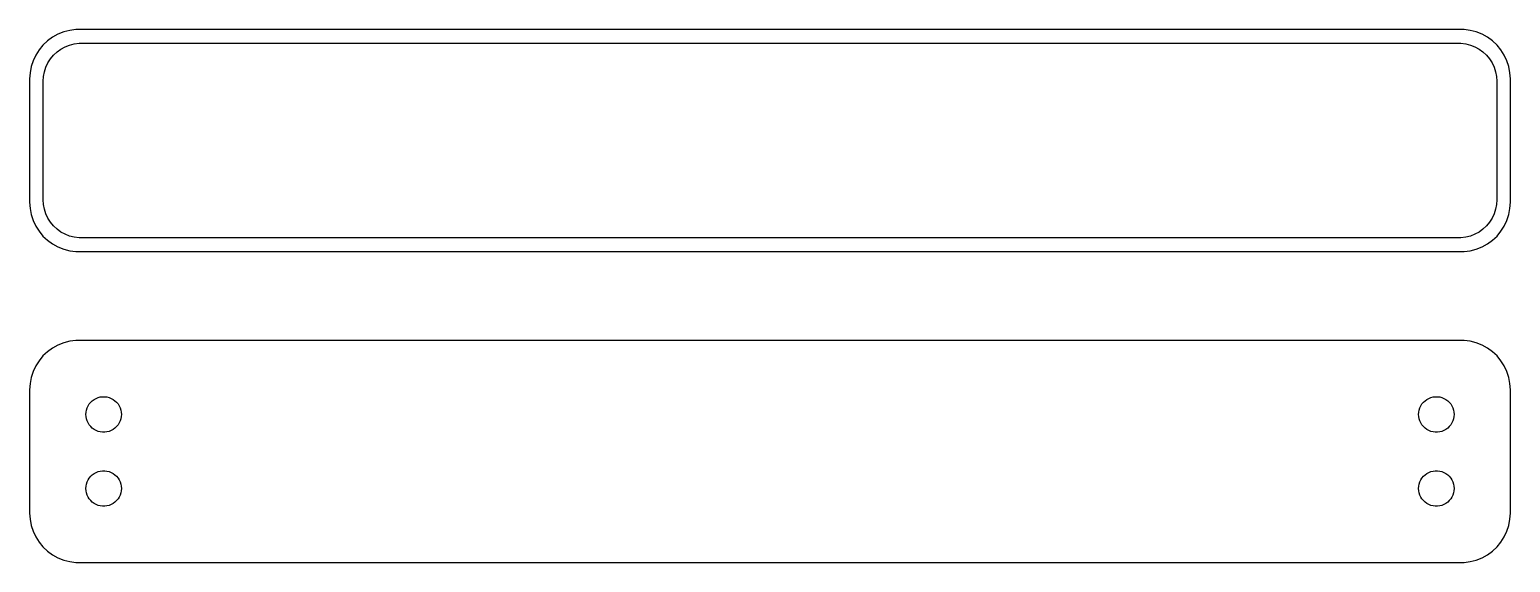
# Model space of a CAD drawing. Header units: metres. Extents: x -75 to 75, y 20 to 74.
import ezdxf

# ---------------------------------------------------------------- set-up
doc = ezdxf.new("R2010")
doc.units = ezdxf.units.M

msp = doc.modelspace()

# ---------------------------------------------------------------- linework, layer by layer
for p, q in [((-72.1289, 73.7741), (-72.6791, 73.4716)), ((-71.5451, 74.0053), (-72.1289, 73.7741)), ((-70.9369, 74.1614), (-71.5451, 74.0053)), ((-70.3139, 74.2401), (-70.9369, 74.1614)), ((70.3139, 74.2401), (-70.3139, 74.2401)), ((70.9369, 74.1614), (70.3139, 74.2401)), ((71.5451, 74.0053), (70.9369, 74.1614)), ((72.1289, 73.7741), (71.5451, 74.0053)), ((72.6791, 73.4716), (72.1289, 73.7741)), ((-74.0451, 72.1889), (-74.3815, 71.6588)), ((-73.6448, 72.6727), (-74.0451, 72.1889)), ((-73.1871, 73.1026), (-73.6448, 72.6727)), ((-72.6791, 73.4716), (-73.1871, 73.1026)), ((-72.2165, 71.9815), (-71.8234, 72.2671)), ((-71.8234, 72.2671), (-71.3975, 72.5012)), ((-71.3975, 72.5012), (-70.9457, 72.6801)), ((-70.9457, 72.6801), (-70.4751, 72.8009)), ((-70.4751, 72.8009), (-69.993, 72.8618)), ((-69.993, 72.8618), (69.993, 72.8618)), ((69.993, 72.8618), (70.4751, 72.8009)), ((70.4751, 72.8009), (70.9457, 72.6801)), ((70.9457, 72.6801), (71.3975, 72.5012)), ((71.3975, 72.5012), (71.8234, 72.2671)), ((71.8234, 72.2671), (72.2165, 71.9815)), ((73.1871, 73.1026), (72.6791, 73.4716)), ((73.6448, 72.6727), (73.1871, 73.1026)), ((74.0451, 72.1889), (73.6448, 72.6727)), ((74.3815, 71.6588), (74.0451, 72.1889)), ((-74.6489, 71.0906), (-74.8429, 70.4934)), ((-74.3815, 71.6588), (-74.6489, 71.0906)), ((-73.3477, 70.4244), (-73.1408, 70.8641)), ((-73.1408, 70.8641), (-72.8805, 71.2744)), ((-72.8805, 71.2744), (-72.5707, 71.6488)), ((-72.5707, 71.6488), (-72.2165, 71.9815)), ((72.2165, 71.9815), (72.5707, 71.6488)), ((72.5707, 71.6488), (72.8805, 71.2744)), ((72.8805, 71.2744), (73.1408, 70.8641)), ((73.1408, 70.8641), (73.3477, 70.4244)), ((74.6489, 71.0906), (74.3815, 71.6588)), ((74.8429, 70.4934), (74.6489, 71.0906)), ((-74.9606, 69.8767), (-75, 69.25)), ((-75, 69.25), (-75, 56.75)), ((-74.8429, 70.4934), (-74.9606, 69.8767)), ((-73.6195, 69), (-73.589, 69.485)), ((-73.6195, 57), (-73.6195, 69)), ((-73.589, 69.485), (-73.4979, 69.9623)), ((-73.4979, 69.9623), (-73.3477, 70.4244)), ((73.3477, 70.4244), (73.4979, 69.9623)), ((73.4979, 69.9623), (73.589, 69.485)), ((73.589, 69.485), (73.6195, 69)), ((73.6195, 69), (73.6195, 57)), ((74.9606, 69.8767), (74.8429, 70.4934)), ((75, 69.25), (74.9606, 69.8767)), ((75, 56.75), (75, 69.25)), ((-73.589, 56.515), (-73.6195, 57)), ((73.6195, 57), (73.589, 56.515)), ((-75, 56.75), (-74.9606, 56.1233)), ((-74.9606, 56.1233), (-74.8429, 55.5066)), ((-74.8429, 55.5066), (-74.6489, 54.9094)), ((-73.4979, 56.0377), (-73.589, 56.515)), ((-73.3477, 55.5756), (-73.4979, 56.0377)), ((-73.1408, 55.1359), (-73.3477, 55.5756)), ((73.3477, 55.5756), (73.1408, 55.1359)), ((73.4979, 56.0377), (73.3477, 55.5756)), ((73.589, 56.515), (73.4979, 56.0377)), ((74.6489, 54.9094), (74.8429, 55.5066)), ((74.8429, 55.5066), (74.9606, 56.1233)), ((74.9606, 56.1233), (75, 56.75)), ((-74.6489, 54.9094), (-74.3815, 54.3412)), ((-74.3815, 54.3412), (-74.0451, 53.8111)), ((-72.8805, 54.7256), (-73.1408, 55.1359)), ((-72.5707, 54.3512), (-72.8805, 54.7256)), ((-72.2165, 54.0185), (-72.5707, 54.3512)), ((-71.8234, 53.7329), (-72.2165, 54.0185)), ((72.2165, 54.0185), (71.8234, 53.7329)), ((72.5707, 54.3512), (72.2165, 54.0185)), ((72.8805, 54.7256), (72.5707, 54.3512)), ((73.1408, 55.1359), (72.8805, 54.7256)), ((74.0451, 53.8111), (74.3815, 54.3412)), ((74.3815, 54.3412), (74.6489, 54.9094)), ((-74.0451, 53.8111), (-73.6448, 53.3273)), ((-73.6448, 53.3273), (-73.1871, 52.8974)), ((-73.1871, 52.8974), (-72.6791, 52.5284)), ((-72.6791, 52.5284), (-72.1289, 52.2259)), ((-71.3975, 53.4988), (-71.8234, 53.7329)), ((-70.9457, 53.3199), (-71.3975, 53.4988)), ((-70.4751, 53.1991), (-70.9457, 53.3199)), ((-69.993, 53.1382), (-70.4751, 53.1991)), ((69.993, 53.1382), (-69.993, 53.1382)), ((70.4751, 53.1991), (69.993, 53.1382)), ((70.9457, 53.3199), (70.4751, 53.1991)), ((71.3975, 53.4988), (70.9457, 53.3199)), ((71.8234, 53.7329), (71.3975, 53.4988)), ((72.1289, 52.2259), (72.6791, 52.5284)), ((72.6791, 52.5284), (73.1871, 52.8974)), ((73.1871, 52.8974), (73.6448, 53.3273)), ((73.6448, 53.3273), (74.0451, 53.8111)), ((-72.1289, 52.2259), (-71.5451, 51.9947)), ((-71.5451, 51.9947), (-70.9369, 51.8386)), ((-70.9369, 51.8386), (-70.3139, 51.7599)), ((-70.3139, 51.7599), (70.3139, 51.7599)), ((70.3139, 51.7599), (70.9369, 51.8386)), ((70.9369, 51.8386), (71.5451, 51.9947)), ((71.5451, 51.9947), (72.1289, 52.2259)), ((-72.1289, 42.2741), (-72.6791, 41.9716)), ((-71.5451, 42.5053), (-72.1289, 42.2741)), ((-70.9369, 42.6614), (-71.5451, 42.5053)), ((-70.3139, 42.7401), (-70.9369, 42.6614)), ((70.3139, 42.7401), (-70.3139, 42.7401)), ((70.9369, 42.6614), (70.3139, 42.7401)), ((71.5451, 42.5053), (70.9369, 42.6614)), ((72.1289, 42.2741), (71.5451, 42.5053)), ((72.6791, 41.9716), (72.1289, 42.2741)), ((-74.0451, 40.6889), (-74.3815, 40.1588)), ((-73.6448, 41.1727), (-74.0451, 40.6889)), ((-73.1871, 41.6026), (-73.6448, 41.1727)), ((-72.6791, 41.9716), (-73.1871, 41.6026)), ((73.1871, 41.6026), (72.6791, 41.9716)), ((73.6448, 41.1727), (73.1871, 41.6026)), ((74.0451, 40.6889), (73.6448, 41.1727)), ((74.3815, 40.1588), (74.0451, 40.6889)), ((-74.6489, 39.5906), (-74.8429, 38.9934)), ((-74.3815, 40.1588), (-74.6489, 39.5906)), ((74.6489, 39.5906), (74.3815, 40.1588)), ((74.8429, 38.9934), (74.6489, 39.5906)), ((-74.9606, 38.3767), (-75, 37.75)), ((-75, 37.75), (-75, 25.25)), ((-74.8429, 38.9934), (-74.9606, 38.3767)), ((74.9606, 38.3767), (74.8429, 38.9934)), ((75, 37.75), (74.9606, 38.3767)), ((75, 25.25), (75, 37.75)), ((-69.1736, 35.9126), (-69.0773, 36.1171)), ((-69.0773, 36.1171), (-68.9562, 36.308)), ((-68.9562, 36.308), (-68.8121, 36.4822)), ((-68.8121, 36.4822), (-68.6474, 36.6369)), ((-68.6474, 36.6369), (-68.4645, 36.7698)), ((-68.4645, 36.7698), (-68.2664, 36.8787)), ((-68.2664, 36.8787), (-68.0562, 36.9619)), ((-68.0562, 36.9619), (-67.8373, 37.0181)), ((-67.8373, 37.0181), (-67.613, 37.0464)), ((-67.613, 37.0464), (-67.387, 37.0464)), ((-67.387, 37.0464), (-67.1627, 37.0181)), ((-67.1627, 37.0181), (-66.9438, 36.9619)), ((-66.9438, 36.9619), (-66.7336, 36.8787)), ((-66.7336, 36.8787), (-66.5355, 36.7698)), ((-66.5355, 36.7698), (-66.3526, 36.6369)), ((-66.3526, 36.6369), (-66.1879, 36.4822)), ((-66.1879, 36.4822), (-66.0438, 36.308)), ((-66.0438, 36.308), (-65.9226, 36.1171)), ((-65.9226, 36.1171), (-65.8264, 35.9126)), ((65.8264, 35.9126), (65.9226, 36.1171)), ((65.9226, 36.1171), (66.0438, 36.308)), ((66.0438, 36.308), (66.1879, 36.4822)), ((66.1879, 36.4822), (66.3526, 36.6369)), ((66.3526, 36.6369), (66.5355, 36.7698)), ((66.5355, 36.7698), (66.7336, 36.8787)), ((66.7336, 36.8787), (66.9438, 36.9619)), ((66.9438, 36.9619), (67.1627, 37.0181)), ((67.1627, 37.0181), (67.387, 37.0464)), ((67.387, 37.0464), (67.613, 37.0464)), ((67.613, 37.0464), (67.8373, 37.0181)), ((67.8373, 37.0181), (68.0562, 36.9619)), ((68.0562, 36.9619), (68.2664, 36.8787)), ((68.2664, 36.8787), (68.4645, 36.7698)), ((68.4645, 36.7698), (68.6474, 36.6369)), ((68.6474, 36.6369), (68.8121, 36.4822)), ((68.8121, 36.4822), (68.9562, 36.308)), ((68.9562, 36.308), (69.0773, 36.1171)), ((69.0773, 36.1171), (69.1736, 35.9126)), ((-69.3, 35.25), (-69.2858, 35.4756)), ((-69.2858, 35.0244), (-69.3, 35.25)), ((-69.2858, 35.4756), (-69.2434, 35.6976)), ((-69.2434, 34.8024), (-69.2858, 35.0244)), ((-69.2434, 35.6976), (-69.1736, 35.9126)), ((-69.1736, 34.5874), (-69.2434, 34.8024)), ((-69.0773, 34.3828), (-69.1736, 34.5874)), ((-65.8264, 34.5874), (-65.9226, 34.3828)), ((-65.8264, 35.9126), (-65.7565, 35.6976)), ((-65.7565, 34.8024), (-65.8264, 34.5874)), ((-65.7565, 35.6976), (-65.7142, 35.4756)), ((-65.7142, 35.0244), (-65.7565, 34.8024)), ((-65.7142, 35.4756), (-65.7, 35.25)), ((-65.7, 35.25), (-65.7142, 35.0244)), ((65.7, 35.25), (65.7142, 35.4756)), ((65.7142, 35.0244), (65.7, 35.25)), ((65.7142, 35.4756), (65.7565, 35.6976)), ((65.7565, 34.8024), (65.7142, 35.0244)), ((65.7565, 35.6976), (65.8264, 35.9126)), ((65.8264, 34.5874), (65.7565, 34.8024)), ((65.9226, 34.3828), (65.8264, 34.5874)), ((69.1736, 34.5874), (69.0773, 34.3828)), ((69.1736, 35.9126), (69.2434, 35.6976)), ((69.2434, 34.8024), (69.1736, 34.5874)), ((69.2434, 35.6976), (69.2858, 35.4756)), ((69.2858, 35.0244), (69.2434, 34.8024)), ((69.2858, 35.4756), (69.3, 35.25)), ((69.3, 35.25), (69.2858, 35.0244)), ((-68.9562, 34.192), (-69.0773, 34.3828)), ((-68.8121, 34.0178), (-68.9562, 34.192)), ((-68.6474, 33.8631), (-68.8121, 34.0178)), ((-68.4645, 33.7302), (-68.6474, 33.8631)), ((-68.2664, 33.6213), (-68.4645, 33.7302)), ((-68.0562, 33.5381), (-68.2664, 33.6213)), ((-67.8373, 33.4819), (-68.0562, 33.5381)), ((-67.613, 33.4536), (-67.8373, 33.4819)), ((-67.387, 33.4536), (-67.613, 33.4536)), ((-67.1627, 33.4819), (-67.387, 33.4536)), ((-66.9438, 33.5381), (-67.1627, 33.4819)), ((-66.7336, 33.6213), (-66.9438, 33.5381)), ((-66.5355, 33.7302), (-66.7336, 33.6213)), ((-66.3526, 33.8631), (-66.5355, 33.7302)), ((-66.1879, 34.0178), (-66.3526, 33.8631)), ((-66.0438, 34.192), (-66.1879, 34.0178)), ((-65.9226, 34.3828), (-66.0438, 34.192)), ((66.0438, 34.192), (65.9226, 34.3828)), ((66.1879, 34.0178), (66.0438, 34.192)), ((66.3526, 33.8631), (66.1879, 34.0178)), ((66.5355, 33.7302), (66.3526, 33.8631)), ((66.7336, 33.6213), (66.5355, 33.7302)), ((66.9438, 33.5381), (66.7336, 33.6213)), ((67.1627, 33.4819), (66.9438, 33.5381)), ((67.387, 33.4536), (67.1627, 33.4819)), ((67.613, 33.4536), (67.387, 33.4536)), ((67.8373, 33.4819), (67.613, 33.4536)), ((68.0562, 33.5381), (67.8373, 33.4819)), ((68.2664, 33.6213), (68.0562, 33.5381)), ((68.4645, 33.7302), (68.2664, 33.6213)), ((68.6474, 33.8631), (68.4645, 33.7302)), ((68.8121, 34.0178), (68.6474, 33.8631)), ((68.9562, 34.192), (68.8121, 34.0178)), ((69.0773, 34.3828), (68.9562, 34.192)), ((-69.1736, 28.4126), (-69.0773, 28.6172)), ((-69.0773, 28.6172), (-68.9562, 28.808)), ((-68.9562, 28.808), (-68.8121, 28.9822)), ((-68.8121, 28.9822), (-68.6474, 29.1369)), ((-68.6474, 29.1369), (-68.4645, 29.2698)), ((-68.4645, 29.2698), (-68.2664, 29.3787)), ((-68.2664, 29.3787), (-68.0562, 29.4619)), ((-68.0562, 29.4619), (-67.8373, 29.5181)), ((-67.8373, 29.5181), (-67.613, 29.5464)), ((-67.613, 29.5464), (-67.387, 29.5464)), ((-67.387, 29.5464), (-67.1627, 29.5181)), ((-67.1627, 29.5181), (-66.9438, 29.4619)), ((-66.9438, 29.4619), (-66.7336, 29.3787)), ((-66.7336, 29.3787), (-66.5355, 29.2698)), ((-66.5355, 29.2698), (-66.3526, 29.1369)), ((-66.3526, 29.1369), (-66.1879, 28.9822)), ((-66.1879, 28.9822), (-66.0438, 28.808)), ((-66.0438, 28.808), (-65.9226, 28.6172)), ((-65.9226, 28.6172), (-65.8264, 28.4126)), ((65.8264, 28.4126), (65.9226, 28.6172)), ((65.9226, 28.6172), (66.0438, 28.808)), ((66.0438, 28.808), (66.1879, 28.9822)), ((66.1879, 28.9822), (66.3526, 29.1369)), ((66.3526, 29.1369), (66.5355, 29.2698)), ((66.5355, 29.2698), (66.7336, 29.3787)), ((66.7336, 29.3787), (66.9438, 29.4619)), ((66.9438, 29.4619), (67.1627, 29.5181)), ((67.1627, 29.5181), (67.387, 29.5464)), ((67.387, 29.5464), (67.613, 29.5464)), ((67.613, 29.5464), (67.8373, 29.5181)), ((67.8373, 29.5181), (68.0562, 29.4619)), ((68.0562, 29.4619), (68.2664, 29.3787)), ((68.2664, 29.3787), (68.4645, 29.2698)), ((68.4645, 29.2698), (68.6474, 29.1369)), ((68.6474, 29.1369), (68.8121, 28.9822)), ((68.8121, 28.9822), (68.9562, 28.808)), ((68.9562, 28.808), (69.0773, 28.6172)), ((69.0773, 28.6172), (69.1736, 28.4126)), ((-69.3, 27.75), (-69.2858, 27.9756)), ((-69.2858, 27.5244), (-69.3, 27.75)), ((-69.2858, 27.9756), (-69.2434, 28.1976)), ((-69.2434, 27.3024), (-69.2858, 27.5244)), ((-69.2434, 28.1976), (-69.1736, 28.4126)), ((-69.1736, 27.0874), (-69.2434, 27.3024)), ((-69.0773, 26.8829), (-69.1736, 27.0874)), ((-65.8264, 27.0874), (-65.9226, 26.8829)), ((-65.8264, 28.4126), (-65.7565, 28.1976)), ((-65.7565, 27.3024), (-65.8264, 27.0874)), ((-65.7565, 28.1976), (-65.7142, 27.9756)), ((-65.7142, 27.5244), (-65.7565, 27.3024)), ((-65.7142, 27.9756), (-65.7, 27.75)), ((-65.7, 27.75), (-65.7142, 27.5244)), ((65.7, 27.75), (65.7142, 27.9756)), ((65.7142, 27.5244), (65.7, 27.75)), ((65.7142, 27.9756), (65.7565, 28.1976)), ((65.7565, 27.3024), (65.7142, 27.5244)), ((65.7565, 28.1976), (65.8264, 28.4126)), ((65.8264, 27.0874), (65.7565, 27.3024)), ((65.9226, 26.8829), (65.8264, 27.0874)), ((69.1736, 27.0874), (69.0773, 26.8829)), ((69.1736, 28.4126), (69.2434, 28.1976)), ((69.2434, 27.3024), (69.1736, 27.0874)), ((69.2434, 28.1976), (69.2858, 27.9756)), ((69.2858, 27.5244), (69.2434, 27.3024)), ((69.2858, 27.9756), (69.3, 27.75)), ((69.3, 27.75), (69.2858, 27.5244)), ((-68.9562, 26.692), (-69.0773, 26.8829)), ((-68.8121, 26.5178), (-68.9562, 26.692)), ((-68.6474, 26.3631), (-68.8121, 26.5178)), ((-68.4645, 26.2302), (-68.6474, 26.3631)), ((-68.2664, 26.1213), (-68.4645, 26.2302)), ((-68.0562, 26.0381), (-68.2664, 26.1213)), ((-67.8373, 25.9819), (-68.0562, 26.0381)), ((-67.613, 25.9536), (-67.8373, 25.9819)), ((-67.387, 25.9536), (-67.613, 25.9536)), ((-67.1627, 25.9819), (-67.387, 25.9536)), ((-66.9438, 26.0381), (-67.1627, 25.9819)), ((-66.7336, 26.1213), (-66.9438, 26.0381)), ((-66.5355, 26.2302), (-66.7336, 26.1213)), ((-66.3526, 26.3631), (-66.5355, 26.2302)), ((-66.1879, 26.5178), (-66.3526, 26.3631)), ((-66.0438, 26.692), (-66.1879, 26.5178)), ((-65.9226, 26.8829), (-66.0438, 26.692)), ((66.0438, 26.692), (65.9226, 26.8829)), ((66.1879, 26.5178), (66.0438, 26.692)), ((66.3526, 26.3631), (66.1879, 26.5178)), ((66.5355, 26.2302), (66.3526, 26.3631)), ((66.7336, 26.1213), (66.5355, 26.2302)), ((66.9438, 26.0381), (66.7336, 26.1213)), ((67.1627, 25.9819), (66.9438, 26.0381)), ((67.387, 25.9536), (67.1627, 25.9819)), ((67.613, 25.9536), (67.387, 25.9536)), ((67.8373, 25.9819), (67.613, 25.9536)), ((68.0562, 26.0381), (67.8373, 25.9819)), ((68.2664, 26.1213), (68.0562, 26.0381)), ((68.4645, 26.2302), (68.2664, 26.1213)), ((68.6474, 26.3631), (68.4645, 26.2302)), ((68.8121, 26.5178), (68.6474, 26.3631)), ((68.9562, 26.692), (68.8121, 26.5178)), ((69.0773, 26.8829), (68.9562, 26.692)), ((-75, 25.25), (-74.9606, 24.6233)), ((-74.9606, 24.6233), (-74.8429, 24.0066)), ((-74.8429, 24.0066), (-74.6489, 23.4094)), ((74.6489, 23.4094), (74.8429, 24.0066)), ((74.8429, 24.0066), (74.9606, 24.6233)), ((74.9606, 24.6233), (75, 25.25)), ((-74.6489, 23.4094), (-74.3815, 22.8412)), ((-74.3815, 22.8412), (-74.0451, 22.3111)), ((74.0451, 22.3111), (74.3815, 22.8412)), ((74.3815, 22.8412), (74.6489, 23.4094)), ((-74.0451, 22.3111), (-73.6448, 21.8273)), ((-73.6448, 21.8273), (-73.1871, 21.3974)), ((-73.1871, 21.3974), (-72.6791, 21.0284)), ((-72.6791, 21.0284), (-72.1289, 20.7259)), ((72.1289, 20.7259), (72.6791, 21.0284)), ((72.6791, 21.0284), (73.1871, 21.3974)), ((73.1871, 21.3974), (73.6448, 21.8273)), ((73.6448, 21.8273), (74.0451, 22.3111)), ((-72.1289, 20.7259), (-71.5451, 20.4947)), ((-71.5451, 20.4947), (-70.9369, 20.3386)), ((-70.9369, 20.3386), (-70.3139, 20.2599)), ((-70.3139, 20.2599), (70.3139, 20.2599)), ((70.3139, 20.2599), (70.9369, 20.3386)), ((70.9369, 20.3386), (71.5451, 20.4947)), ((71.5451, 20.4947), (72.1289, 20.7259))]:
    msp.add_line(p, q)

doc.saveas('drawing.dxf')
